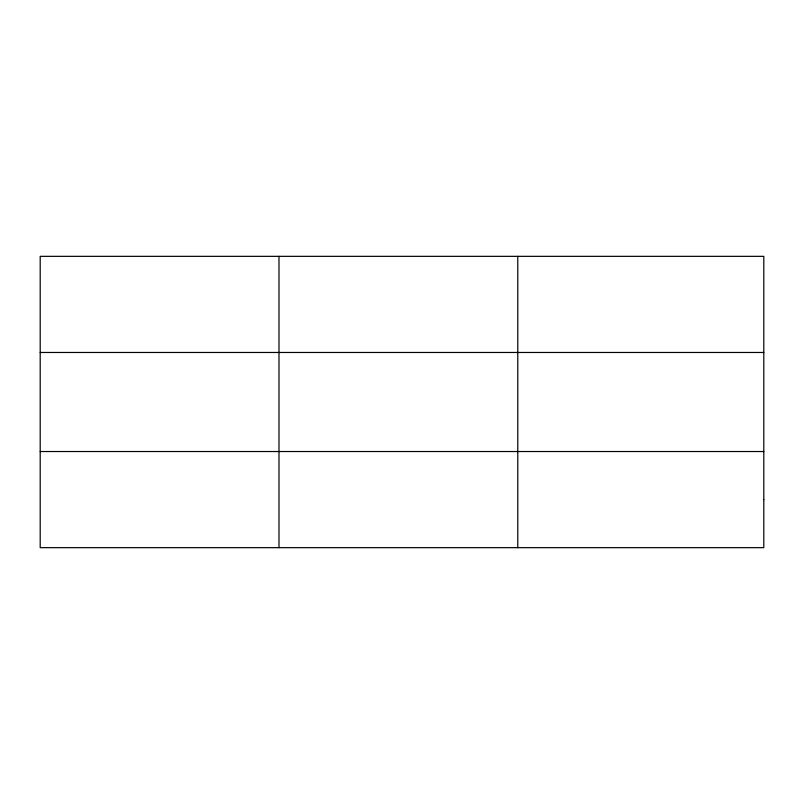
<?xml version="1.0" encoding="UTF-8"?>
<svg xmlns="http://www.w3.org/2000/svg" width="804" height="804" viewBox="0 0 804 804"><rect width="100%" height="100%" fill="white"/><g stroke="black" fill="none" stroke-linecap="round" stroke-linejoin="round"><path stroke-width="1.21" d="M278.988 547.655L278.988 256.345M517.776 547.655L517.776 256.345M40.2 352.474L763.8 352.474M40.2 451.526L763.8 451.526M763.8 499.585L763.8 547.655L40.2 547.655L40.2 256.345L763.8 256.345L763.8 499.585"/></g></svg>
